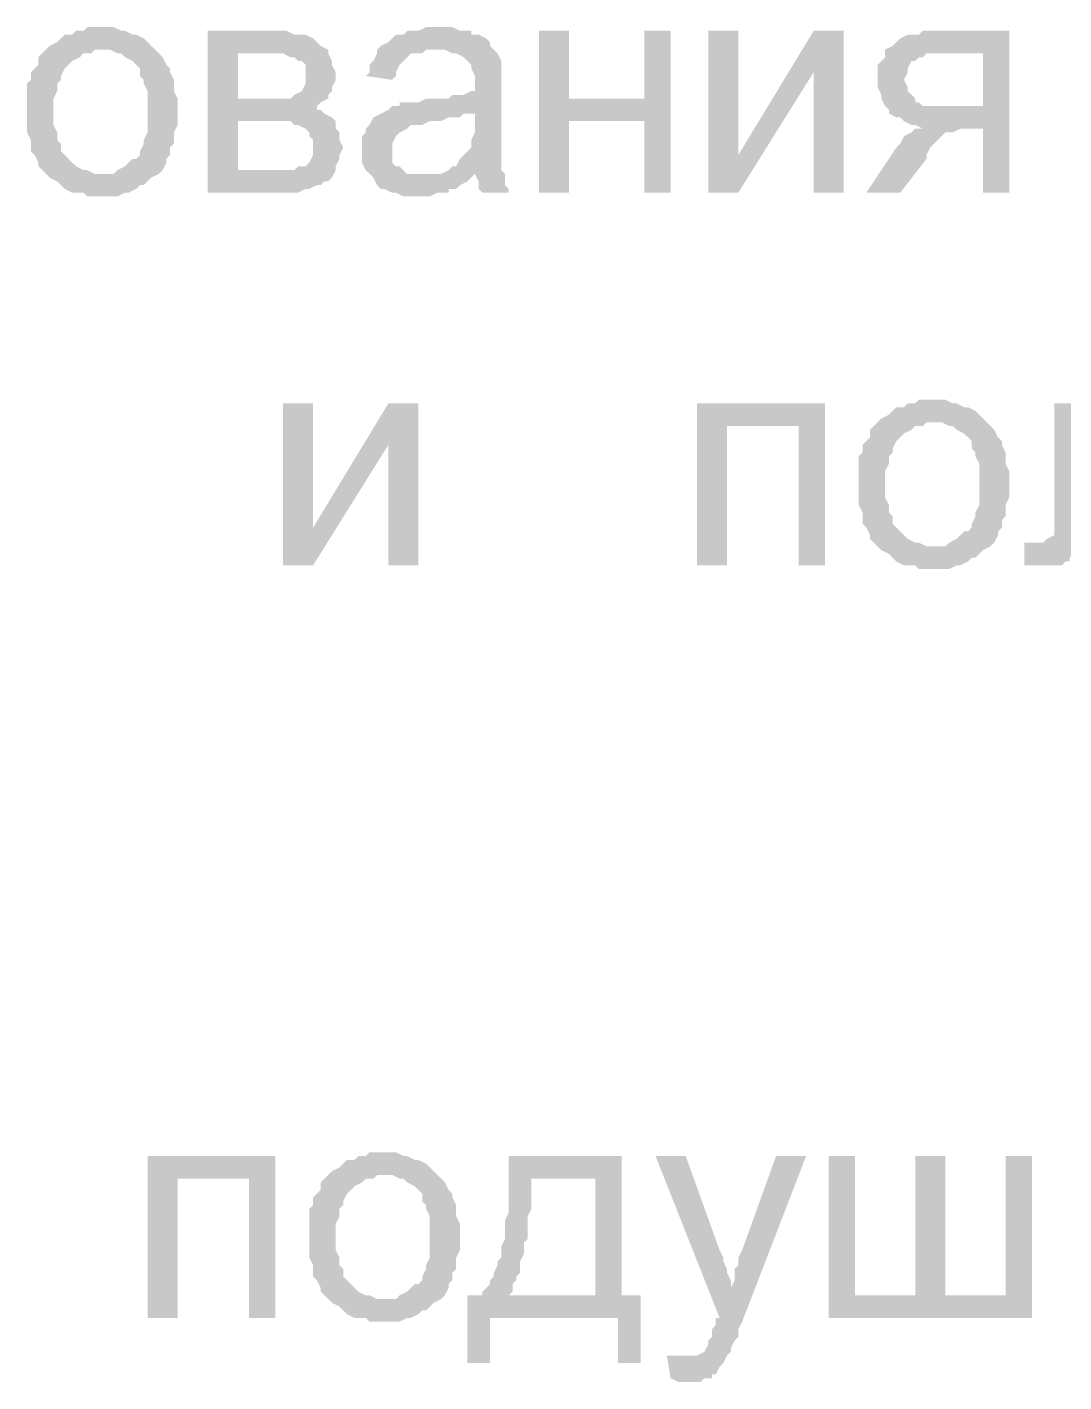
# Model space of a CAD drawing. Header units: millimetres. Extents: x -383313 to -161684, y -117025 to 99224.
# Drawn here: x -339311 to -338144, y -32438 to -30914 of the extents above; entities that cross this region are included whole.
import ezdxf

# ---------------------------------------------------------------- set-up
doc = ezdxf.new("R2010")
doc.units = ezdxf.units.MM
doc.header["$MEASUREMENT"] = 0
doc.layers.add('PDF_Solid Fills', color=7, linetype='Continuous')

# ---------------------------------------------------------------- blocks, each defined once
blk = doc.blocks.new('A$Cf5759c35')
at = {"layer": 'PDF_Solid Fills'}
for points in [[(19236.1, -12649.2), (19236.1, -12649.2), (19219.2, -12649.2), (19214.9, -12653.4), (19206.5, -12653.4), (19202.2, -12657.7), (19193.8, -12657.7), (19189.5, -12661.9), (19185.3, -12666.1), (19176.8, -12670.4), (19176.8, -12670.4), (19172.6, -12674.6), (19236.1, -12674.6), (19236.1, -12674.6), (19244.6, -12674.6), (19253, -12678.8), (19257.3, -12678.8), (19261.5, -12683.1), (19270, -12687.3), (19274.2, -12691.5), (19278.4, -12695.8), (19278.4, -12704.2), (19282.7, -12708.5), (19282.7, -12712.7), (19286.9, -12721.2), (19286.9, -12729.6), (19286.9, -12733.9), (19286.9, -12742.3), (19286.9, -12746.6), (19286.9, -12755), (19286.9, -12763.5), (19286.9, -12767.7), (19282.7, -12776.2), (19282.7, -12780.4), (19278.4, -12788.9), (19278.4, -12793.1), (19274.2, -12797.4), (19270, -12797.4), (19265.7, -12801.6), (19261.5, -12805.8), (19253, -12810.1), (19248.8, -12814.3), (19240.3, -12814.3), (19236.1, -12814.3), (19172.6, -12814.3), (19176.8, -12818.5), (19185.3, -12822.8), (19189.5, -12827), (19193.8, -12831.2), (19202.2, -12835.5), (19206.5, -12835.5), (19214.9, -12835.5), (19219.2, -12839.7), (19227.6, -12839.7), (19236.1, -12839.7), (19240.3, -12839.7), (19244.6, -12839.7), (19253, -12839.7), (19261.5, -12835.5), (19265.7, -12835.5), (19274.2, -12831.2), (19278.4, -12827), (19282.7, -12827), (19286.9, -12822.8), (19291.1, -12818.5), (19299.6, -12814.3), (19303.8, -12810.1), (19308.1, -12801.6), (19308.1, -12797.4), (19308.1, -12797.4), (19312.3, -12793.1), (19312.3, -12784.7), (19316.5, -12780.4), (19316.5, -12772), (19316.5, -12767.7), (19320.8, -12759.3), (19320.8, -12750.8), (19320.8, -12742.3), (19320.8, -12738.1), (19320.8, -12729.6), (19316.5, -12721.2), (19316.5, -12712.7), (19316.5, -12708.5), (19312.3, -12700), (19312.3, -12695.8), (19308.1, -12691.5), (19303.8, -12683.1), (19299.6, -12678.8), (19295.4, -12674.6), (19291.1, -12670.4), (19286.9, -12666.1), (19282.7, -12661.9), (19274.2, -12657.7), (19270, -12657.7), (19261.5, -12653.4), (19257.3, -12653.4), (19248.8, -12649.2), (19244.6, -12649.2)], [(19617.1, -12649.2), (19617.1, -12649.2), (19600.2, -12649.2), (19591.7, -12653.4), (19587.5, -12653.4), (19579, -12653.4), (19574.8, -12657.7), (19566.3, -12657.7), (19562.1, -12661.9), (19557.8, -12666.1), (19549.4, -12670.4), (19545.1, -12674.6), (19608.6, -12674.6), (19612.9, -12674.6), (19621.3, -12674.6), (19629.8, -12678.8), (19634, -12678.8), (19642.5, -12683.1), (19646.7, -12687.3), (19646.7, -12687.3), (19651, -12691.5), (19651, -12695.8), (19655.2, -12704.2), (19655.2, -12712.7), (19655.2, -12712.7), (19655.2, -12721.2), (19651, -12721.2), (19642.5, -12725.4), (19638.3, -12725.4), (19629.8, -12725.4), (19625.6, -12729.6), (19617.1, -12729.6), (19608.6, -12729.6), (19600.2, -12729.6), (19591.7, -12733.9), (19583.2, -12733.9), (19579, -12733.9), (19570.5, -12733.9), (19570.5, -12738.1), (19562.1, -12738.1), (19557.8, -12742.3), (19655.2, -12746.6), (19655.2, -12755), (19655.2, -12759.3), (19655.2, -12767.7), (19651, -12776.2), (19651, -12780.4), (19651, -12784.7), (19646.7, -12788.9), (19642.5, -12793.1), (19638.3, -12797.4), (19634, -12805.8), (19629.8, -12805.8), (19625.6, -12810.1), (19617.1, -12814.3), (19655.2, -12814.3), (19655.2, -12814.3), (19659.4, -12822.8), (19659.4, -12831.2), (19663.7, -12835.5), (19693.3, -12835.5), (19693.3, -12831.2), (19689.1, -12827), (19689.1, -12818.5), (19689.1, -12814.3), (19684.8, -12810.1), (19684.8, -12805.8), (19684.8, -12801.6), (19684.8, -12797.4), (19684.8, -12788.9), (19684.8, -12780.4), (19684.8, -12772), (19684.8, -12759.3), (19684.8, -12716.9), (19684.8, -12716.9), (19684.8, -12708.5), (19684.8, -12700), (19684.8, -12695.8), (19684.8, -12691.5), (19684.8, -12687.3), (19680.6, -12678.8), (19676.4, -12674.6), (19672.1, -12670.4), (19672.1, -12666.1), (19667.9, -12661.9), (19659.4, -12657.7), (19651, -12657.7), (19651, -12653.4), (19642.5, -12653.4), (19638.3, -12653.4), (19629.8, -12649.2), (19621.3, -12649.2)], [(19426.6, -12653.4), (19354.6, -12653.4), (19354.6, -12835.5), (19456.2, -12835.5), (19464.7, -12831.2), (19468.9, -12831.2), (19477.4, -12827), (19481.6, -12827), (19485.9, -12822.8), (19490.1, -12822.8), (19494.3, -12818.5), (19498.6, -12810.1), (19388.5, -12810.1), (19388.5, -12755), (19426.6, -12755), (19494.3, -12750.8), (19485.9, -12746.6), (19481.6, -12742.3), (19477.4, -12742.3), (19477.4, -12738.1), (19481.6, -12733.9), (19388.5, -12729.6), (19388.5, -12678.8), (19422.4, -12678.8), (19490.1, -12674.6), (19481.6, -12670.4), (19477.4, -12666.1), (19473.2, -12661.9), (19464.7, -12657.7), (19464.7, -12657.7), (19456.2, -12657.7), (19452, -12657.7), (19443.5, -12653.4), (19435.1, -12653.4)], [(19761, -12653.4), (19727.2, -12653.4), (19727.2, -12835.5), (19761, -12835.5), (19761, -12755), (19845.7, -12755), (19761, -12729.6)], [(19875.3, -12653.4), (19845.7, -12653.4), (19845.7, -12729.6), (19761, -12729.6), (19845.7, -12755), (19845.7, -12835.5), (19875.3, -12835.5)], [(20070.1, -12653.4), (20036.2, -12653.4), (19951.5, -12793.1), (19917.7, -12835.5), (19951.5, -12835.5), (20036.2, -12700)], [(20256.3, -12653.4), (20159, -12653.4), (20154.7, -12657.7), (20142, -12657.7), (20133.6, -12661.9), (20129.3, -12666.1), (20125.1, -12670.4), (20125.1, -12670.4), (20116.6, -12674.6), (20226.7, -12678.8), (20226.7, -12738.1), (20192.8, -12738.1), (20120.9, -12742.3), (20120.9, -12746.6), (20129.3, -12750.8), (20133.6, -12750.8), (20137.8, -12755), (20146.3, -12759.3), (20150.5, -12759.3), (20159, -12763.5), (20154.7, -12763.5), (20226.7, -12763.5), (20226.7, -12835.5), (20256.3, -12835.5)], [(19172.6, -12674.6), (19168.4, -12678.8), (19164.1, -12683.1), (19164.1, -12691.5), (19159.9, -12695.8), (19155.7, -12700), (19155.7, -12708.5), (19151.4, -12712.7), (19151.4, -12721.2), (19151.4, -12729.6), (19151.4, -12738.1), (19151.4, -12746.6), (19151.4, -12746.6), (19151.4, -12755), (19151.4, -12763.5), (19151.4, -12767.7), (19155.7, -12776.2), (19155.7, -12784.7), (19155.7, -12788.9), (19159.9, -12793.1), (19164.1, -12801.6), (19164.1, -12805.8), (19168.4, -12810.1), (19172.6, -12814.3), (19236.1, -12814.3), (19231.9, -12814.3), (19227.6, -12814.3), (19219.2, -12810.1), (19214.9, -12810.1), (19206.5, -12805.8), (19202.2, -12801.6), (19198, -12797.4), (19198, -12797.4), (19193.8, -12793.1), (19189.5, -12788.9), (19189.5, -12780.4), (19185.3, -12776.2), (19185.3, -12767.7), (19181.1, -12759.3), (19181.1, -12755), (19181.1, -12746.6), (19181.1, -12742.3), (19181.1, -12733.9), (19181.1, -12729.6), (19185.3, -12721.2), (19185.3, -12712.7), (19189.5, -12708.5), (19189.5, -12704.2), (19193.8, -12695.8), (19198, -12691.5), (19198, -12691.5), (19202.2, -12687.3), (19210.7, -12683.1), (19214.9, -12678.8), (19223.4, -12678.8), (19227.6, -12674.6), (19236.1, -12674.6)], [(19490.1, -12674.6), (19422.4, -12678.8), (19422.4, -12678.8), (19439.3, -12678.8), (19447.8, -12683.1), (19452, -12683.1), (19456.2, -12687.3), (19460.5, -12687.3), (19464.7, -12691.5), (19464.7, -12700), (19464.7, -12704.2), (19464.7, -12708.5), (19464.7, -12712.7), (19460.5, -12721.2), (19460.5, -12721.2), (19452, -12725.4), (19447.8, -12729.6), (19443.5, -12729.6), (19435.1, -12729.6), (19430.8, -12729.6), (19418.1, -12729.6), (19388.5, -12729.6), (19481.6, -12733.9), (19490.1, -12729.6), (19490.1, -12725.4), (19494.3, -12721.2), (19494.3, -12716.9), (19498.6, -12708.5), (19498.6, -12704.2), (19498.6, -12700), (19494.3, -12691.5), (19494.3, -12687.3), (19490.1, -12678.8)], [(19545.1, -12674.6), (19545.1, -12678.8), (19540.9, -12687.3), (19536.7, -12691.5), (19536.7, -12700), (19532.4, -12704.2), (19562.1, -12708.5), (19566.3, -12704.2), (19566.3, -12700), (19570.5, -12691.5), (19574.8, -12687.3), (19579, -12683.1), (19583.2, -12678.8), (19587.5, -12678.8), (19595.9, -12678.8), (19600.2, -12674.6), (19608.6, -12674.6)], [(20116.6, -12674.6), (20116.6, -12683.1), (20112.4, -12687.3), (20108.2, -12691.5), (20108.2, -12700), (20108.2, -12708.5), (20108.2, -12712.7), (20108.2, -12716.9), (20112.4, -12725.4), (20112.4, -12729.6), (20116.6, -12738.1), (20120.9, -12742.3), (20192.8, -12738.1), (20192.8, -12738.1), (20180.1, -12738.1), (20175.9, -12738.1), (20167.4, -12738.1), (20159, -12738.1), (20154.7, -12733.9), (20150.5, -12733.9), (20150.5, -12729.6), (20146.3, -12725.4), (20142, -12721.2), (20142, -12716.9), (20137.8, -12708.5), (20137.8, -12708.5), (20142, -12700), (20142, -12695.8), (20146.3, -12687.3), (20150.5, -12687.3), (20154.7, -12683.1), (20159, -12683.1), (20163.2, -12678.8), (20171.7, -12678.8), (20184.4, -12678.8), (20226.7, -12678.8)], [(19494.3, -12750.8), (19426.6, -12755), (19426.6, -12755), (19447.8, -12755), (19452, -12759.3), (19456.2, -12759.3), (19464.7, -12763.5), (19468.9, -12767.7), (19468.9, -12772), (19473.2, -12776.2), (19473.2, -12784.7), (19473.2, -12788.9), (19473.2, -12793.1), (19468.9, -12801.6), (19464.7, -12805.8), (19460.5, -12805.8), (19456.2, -12805.8), (19452, -12810.1), (19443.5, -12810.1), (19435.1, -12810.1), (19426.6, -12810.1), (19388.5, -12810.1), (19498.6, -12810.1), (19498.6, -12805.8), (19502.8, -12797.4), (19502.8, -12793.1), (19507, -12784.7), (19507, -12784.7), (19502.8, -12776.2), (19502.8, -12767.7), (19498.6, -12763.5), (19498.6, -12755)], [(19557.8, -12742.3), (19549.4, -12746.6), (19549.4, -12746.6), (19540.9, -12750.8), (19536.7, -12759.3), (19532.4, -12763.5), (19532.4, -12767.7), (19528.2, -12772), (19528.2, -12780.4), (19528.2, -12788.9), (19528.2, -12788.9), (19528.2, -12797.4), (19528.2, -12801.6), (19532.4, -12810.1), (19536.7, -12814.3), (19540.9, -12818.5), (19545.1, -12827), (19545.1, -12827), (19549.4, -12831.2), (19553.6, -12831.2), (19562.1, -12835.5), (19566.3, -12835.5), (19574.8, -12839.7), (19583.2, -12839.7), (19591.7, -12839.7), (19595.9, -12839.7), (19604.4, -12839.7), (19612.9, -12835.5), (19617.1, -12835.5), (19625.6, -12835.5), (19625.6, -12831.2), (19634, -12831.2), (19638.3, -12827), (19646.7, -12822.8), (19651, -12818.5), (19595.9, -12814.3), (19595.9, -12814.3), (19587.5, -12814.3), (19579, -12814.3), (19574.8, -12810.1), (19570.5, -12805.8), (19566.3, -12805.8), (19562.1, -12801.6), (19562.1, -12793.1), (19562.1, -12788.9), (19562.1, -12784.7), (19562.1, -12780.4), (19566.3, -12772), (19566.3, -12772), (19570.5, -12767.7), (19579, -12763.5), (19583.2, -12759.3), (19587.5, -12759.3), (19595.9, -12759.3), (19604.4, -12755), (19608.6, -12755), (19617.1, -12755), (19625.6, -12750.8), (19629.8, -12750.8), (19638.3, -12750.8), (19642.5, -12746.6), (19651, -12746.6), (19655.2, -12746.6)], [(20154.7, -12763.5), (20150.5, -12763.5), (20146.3, -12767.7), (20137.8, -12772), (20133.6, -12780.4), (20129.3, -12784.7), (20095.5, -12835.5), (20133.6, -12835.5), (20163.2, -12797.4), (20163.2, -12793.1), (20167.4, -12784.7), (20171.7, -12780.4), (20175.9, -12776.2), (20180.1, -12772), (20184.4, -12767.7), (20188.6, -12767.7), (20192.8, -12767.7), (20201.3, -12763.5), (20209.8, -12763.5), (20226.7, -12763.5)], [(19591.7, -13072.5), (19557.8, -13072.5), (19473.2, -13212.2), (19439.3, -13254.6), (19473.2, -13254.6), (19557.8, -13119.1)], [(20048.9, -13072.5), (19905, -13072.5), (19905, -13254.6), (19938.8, -13254.6), (19938.8, -13097.9), (20019.3, -13097.9)], [(20171.7, -13068.3), (20171.7, -13068.3), (20154.7, -13068.3), (20150.5, -13072.5), (20142, -13072.5), (20137.8, -13076.8), (20129.3, -13076.8), (20125.1, -13081), (20120.9, -13085.2), (20112.4, -13089.5), (20112.4, -13089.5), (20108.2, -13093.7), (20171.7, -13093.7), (20171.7, -13093.7), (20180.1, -13093.7), (20188.6, -13097.9), (20192.8, -13097.9), (20197.1, -13102.2), (20205.5, -13106.4), (20209.8, -13110.6), (20214, -13114.9), (20214, -13123.3), (20218.2, -13127.6), (20218.2, -13131.8), (20222.5, -13140.3), (20222.5, -13148.7), (20222.5, -13153), (20222.5, -13161.4), (20222.5, -13165.7), (20222.5, -13174.1), (20222.5, -13182.6), (20222.5, -13186.8), (20218.2, -13195.3), (20218.2, -13199.5), (20214, -13208), (20214, -13212.2), (20209.8, -13216.5), (20205.5, -13216.5), (20201.3, -13220.7), (20197.1, -13224.9), (20188.6, -13229.2), (20184.4, -13233.4), (20175.9, -13233.4), (20171.7, -13233.4), (20108.2, -13233.4), (20112.4, -13237.6), (20120.9, -13241.9), (20125.1, -13246.1), (20129.3, -13250.3), (20137.8, -13254.6), (20142, -13254.6), (20150.5, -13254.6), (20154.7, -13258.8), (20163.2, -13258.8), (20171.7, -13258.8), (20175.9, -13258.8), (20180.1, -13258.8), (20188.6, -13258.8), (20197.1, -13254.6), (20201.3, -13254.6), (20209.8, -13250.3), (20214, -13246.1), (20218.2, -13246.1), (20222.5, -13241.9), (20226.7, -13237.6), (20235.2, -13233.4), (20239.4, -13229.2), (20243.6, -13220.7), (20243.6, -13216.5), (20243.6, -13216.5), (20247.9, -13212.2), (20247.9, -13203.8), (20252.1, -13199.5), (20252.1, -13191.1), (20252.1, -13186.8), (20256.3, -13178.4), (20256.3, -13169.9), (20256.3, -13161.4), (20256.3, -13157.2), (20256.3, -13148.7), (20252.1, -13140.3), (20252.1, -13131.8), (20252.1, -13127.6), (20247.9, -13119.1), (20247.9, -13114.9), (20243.6, -13110.6), (20239.4, -13102.2), (20235.2, -13097.9), (20230.9, -13093.7), (20226.7, -13089.5), (20222.5, -13085.2), (20218.2, -13081), (20209.8, -13076.8), (20205.5, -13076.8), (20197.1, -13072.5), (20192.8, -13072.5), (20184.4, -13068.3), (20180.1, -13068.3)], [(20451.1, -13072.5), (20307.1, -13072.5), (20307.1, -13220.7), (20307.1, -13220.7), (20298.7, -13224.9), (20298.7, -13224.9), (20294.4, -13229.2), (20286, -13229.2), (20273.3, -13229.2), (20273.3, -13254.6), (20277.5, -13254.6), (20286, -13254.6), (20290.2, -13254.6), (20298.7, -13254.6), (20298.7, -13254.6), (20307.1, -13254.6), (20315.6, -13254.6), (20319.8, -13250.3), (20324.1, -13250.3), (20324.1, -13246.1), (20328.3, -13241.9), (20332.5, -13237.6), (20336.8, -13229.2), (20336.8, -13224.9), (20336.8, -13220.7), (20336.8, -13216.5), (20336.8, -13208), (20336.8, -13199.5), (20336.8, -13191.1), (20336.8, -13097.9), (20417.2, -13097.9)], [(20108.2, -13093.7), (20103.9, -13097.9), (20099.7, -13102.2), (20099.7, -13110.6), (20095.5, -13114.9), (20091.2, -13119.1), (20091.2, -13127.6), (20087, -13131.8), (20087, -13140.3), (20087, -13148.7), (20087, -13157.2), (20087, -13165.7), (20087, -13165.7), (20087, -13174.1), (20087, -13182.6), (20087, -13186.8), (20091.2, -13195.3), (20091.2, -13203.8), (20091.2, -13208), (20095.5, -13212.2), (20099.7, -13220.7), (20099.7, -13224.9), (20103.9, -13229.2), (20108.2, -13233.4), (20171.7, -13233.4), (20167.4, -13233.4), (20163.2, -13233.4), (20154.7, -13229.2), (20150.5, -13229.2), (20142, -13224.9), (20137.8, -13220.7), (20133.6, -13216.5), (20133.6, -13216.5), (20129.3, -13212.2), (20125.1, -13208), (20125.1, -13199.5), (20120.9, -13195.3), (20120.9, -13186.8), (20116.6, -13178.4), (20116.6, -13174.1), (20116.6, -13165.7), (20116.6, -13161.4), (20116.6, -13153), (20116.6, -13148.7), (20120.9, -13140.3), (20120.9, -13131.8), (20125.1, -13127.6), (20125.1, -13123.3), (20129.3, -13114.9), (20133.6, -13110.6), (20133.6, -13110.6), (20137.8, -13106.4), (20146.3, -13102.2), (20150.5, -13097.9), (20159, -13097.9), (20163.2, -13093.7), (20171.7, -13093.7)], [(19430.8, -13919.2), (19286.9, -13919.2), (19286.9, -14101.2), (19320.8, -14101.2), (19320.8, -13944.6), (19401.2, -13944.6)], [(19553.6, -13915), (19553.6, -13915), (19536.7, -13915), (19532.4, -13919.2), (19524, -13919.2), (19519.7, -13923.4), (19511.3, -13923.4), (19507, -13927.7), (19502.8, -13931.9), (19494.3, -13936.1), (19494.3, -13936.1), (19490.1, -13940.4), (19553.6, -13940.4), (19553.6, -13940.4), (19562.1, -13940.4), (19570.5, -13944.6), (19574.8, -13944.6), (19579, -13948.8), (19587.5, -13953.1), (19591.7, -13957.3), (19595.9, -13961.5), (19595.9, -13970), (19600.2, -13974.2), (19600.2, -13978.5), (19604.4, -13986.9), (19604.4, -13995.4), (19604.4, -13999.6), (19604.4, -14008.1), (19604.4, -14012.3), (19604.4, -14020.8), (19604.4, -14029.3), (19604.4, -14033.5), (19600.2, -14042), (19600.2, -14046.2), (19595.9, -14054.7), (19595.9, -14058.9), (19591.7, -14063.1), (19587.5, -14063.1), (19583.2, -14067.4), (19579, -14071.6), (19570.5, -14075.8), (19566.3, -14080.1), (19557.8, -14080.1), (19553.6, -14080.1), (19490.1, -14080.1), (19494.3, -14084.3), (19502.8, -14088.5), (19507, -14092.8), (19511.3, -14097), (19519.7, -14101.2), (19524, -14101.2), (19532.4, -14101.2), (19536.7, -14105.5), (19545.1, -14105.5), (19553.6, -14105.5), (19557.8, -14105.5), (19562.1, -14105.5), (19570.5, -14105.5), (19579, -14101.2), (19583.2, -14101.2), (19591.7, -14097), (19595.9, -14092.8), (19600.2, -14092.8), (19604.4, -14088.5), (19608.6, -14084.3), (19617.1, -14080.1), (19621.3, -14075.8), (19625.6, -14067.4), (19625.6, -14063.1), (19625.6, -14063.1), (19629.8, -14058.9), (19629.8, -14050.4), (19634, -14046.2), (19634, -14037.7), (19634, -14033.5), (19638.3, -14025), (19638.3, -14016.6), (19638.3, -14008.1), (19638.3, -14003.9), (19638.3, -13995.4), (19634, -13986.9), (19634, -13978.5), (19634, -13974.2), (19629.8, -13965.8), (19629.8, -13961.5), (19625.6, -13957.3), (19621.3, -13948.8), (19617.1, -13944.6), (19612.9, -13940.4), (19608.6, -13936.1), (19604.4, -13931.9), (19600.2, -13927.7), (19591.7, -13923.4), (19587.5, -13923.4), (19579, -13919.2), (19574.8, -13919.2), (19566.3, -13915), (19562.1, -13915)], [(19820.3, -13919.2), (19693.3, -13919.2), (19693.3, -13944.6), (19790.7, -13944.6), (19790.7, -14075.8), (19693.3, -14075.8), (19663.7, -14075.8), (19646.7, -14075.8), (19646.7, -14152), (19672.1, -14152), (19672.1, -14101.2), (19816.1, -14101.2), (19841.5, -14075.8), (19820.3, -14075.8)], [(19892.3, -13919.2), (19858.4, -13919.2), (19930.4, -14101.2), (19943.1, -14067.4), (19943.1, -14063.1), (19943.1, -14058.9), (19938.8, -14050.4), (19938.8, -14046.2), (19934.6, -14037.7), (19934.6, -14033.5), (19930.4, -14025)], [(20027.7, -13919.2), (19993.9, -13919.2), (19955.8, -14025), (19955.8, -14025), (19951.5, -14033.5), (19951.5, -14042), (19947.3, -14046.2), (19947.3, -14054.7), (19947.3, -14058.9), (19943.1, -14067.4), (19930.4, -14101.2), (19926.1, -14101.2), (19926.1, -14109.7), (19921.9, -14113.9), (19921.9, -14122.4), (19917.7, -14126.6), (19917.7, -14130.9), (19917.7, -14130.9), (19913.4, -14139.3), (19905, -14143.6), (19905, -14143.6), (19896.5, -14143.6), (19888, -14143.6), (19938.8, -14143.6), (19938.8, -14143.6), (19943.1, -14139.3), (19943.1, -14135.1), (19947.3, -14126.6), (19951.5, -14122.4), (19951.5, -14113.9), (19955.8, -14105.5)], [(20082.8, -13919.2), (20053.1, -13919.2), (20053.1, -14101.2), (20184.4, -14075.8), (20082.8, -14075.8)], [(20281.7, -13919.2), (20252.1, -13919.2), (20252.1, -14075.8), (20184.4, -14075.8), (20053.1, -14101.2), (20281.7, -14101.2)], [(20184.4, -13919.2), (20150.5, -13919.2), (20150.5, -14075.8), (20082.8, -14075.8), (20184.4, -14075.8)], [(19490.1, -13940.4), (19485.9, -13944.6), (19481.6, -13948.8), (19481.6, -13957.3), (19477.4, -13961.5), (19473.2, -13965.8), (19473.2, -13974.2), (19468.9, -13978.5), (19468.9, -13986.9), (19468.9, -13995.4), (19468.9, -14003.9), (19468.9, -14012.3), (19468.9, -14012.3), (19468.9, -14020.8), (19468.9, -14029.3), (19468.9, -14033.5), (19473.2, -14042), (19473.2, -14050.4), (19473.2, -14054.7), (19477.4, -14058.9), (19481.6, -14067.4), (19481.6, -14071.6), (19485.9, -14075.8), (19490.1, -14080.1), (19553.6, -14080.1), (19549.4, -14080.1), (19545.1, -14080.1), (19536.7, -14075.8), (19532.4, -14075.8), (19524, -14071.6), (19519.7, -14067.4), (19515.5, -14063.1), (19515.5, -14063.1), (19511.3, -14058.9), (19507, -14054.7), (19507, -14046.2), (19502.8, -14042), (19502.8, -14033.5), (19498.6, -14025), (19498.6, -14020.8), (19498.6, -14012.3), (19498.6, -14008.1), (19498.6, -13999.6), (19498.6, -13995.4), (19502.8, -13986.9), (19502.8, -13978.5), (19507, -13974.2), (19507, -13970), (19511.3, -13961.5), (19515.5, -13957.3), (19515.5, -13957.3), (19519.7, -13953.1), (19528.2, -13948.8), (19532.4, -13944.6), (19540.9, -13944.6), (19545.1, -13940.4), (19553.6, -13940.4)], [(19693.3, -13944.6), (19693.3, -13982.7), (19689.1, -13991.2), (19689.1, -14012.3), (19684.8, -14020.8), (19684.8, -14025), (19684.8, -14033.5), (19680.6, -14037.7), (19680.6, -14042), (19676.4, -14050.4), (19676.4, -14054.7), (19672.1, -14058.9), (19672.1, -14063.1), (19667.9, -14067.4), (19663.7, -14071.6), (19663.7, -14075.8), (19693.3, -14075.8), (19693.3, -14075.8), (19697.5, -14071.6), (19697.5, -14063.1), (19701.8, -14058.9), (19701.8, -14054.7), (19706, -14050.4), (19706, -14042), (19706, -14037.7), (19710.2, -14029.3), (19710.2, -14025), (19710.2, -14016.6), (19714.5, -14012.3), (19714.5, -14003.9), (19714.5, -13995.4), (19714.5, -13986.9), (19718.7, -13978.5), (19718.7, -13970), (19718.7, -13961.5), (19718.7, -13953.1), (19718.7, -13944.6), (19790.7, -13944.6)], [(19871.1, -14143.6), (19875.3, -14169), (19883.8, -14173.2), (19909.2, -14173.2), (19913.4, -14169), (19921.9, -14169), (19921.9, -14164.7), (19926.1, -14164.7), (19930.4, -14156.3), (19934.6, -14152), (19938.8, -14143.6), (19888, -14143.6), (19888, -14143.6), (19879.6, -14143.6)]]:
    blk.add_hatch(color=8, dxfattribs=at).paths.add_polyline_path(points)
at = {"layer": 'PDF_Solid Fills', "color": 8, "lineweight": 13}
for points in [[(19951.5, -12653.4), (19917.7, -12653.4), (19951.5, -12793.1), (19917.7, -12835.5)], [(20070.1, -12653.4), (20036.2, -12700), (20070.1, -12835.5), (20036.2, -12835.5)], [(19617.1, -12814.3), (19595.9, -12814.3), (19655.2, -12814.3), (19651, -12818.5)], [(19473.2, -13072.5), (19439.3, -13072.5), (19473.2, -13212.2), (19439.3, -13254.6)], [(19591.7, -13072.5), (19557.8, -13119.1), (19591.7, -13254.6), (19557.8, -13254.6)], [(20048.9, -13072.5), (20019.3, -13097.9), (20048.9, -13254.6), (20019.3, -13254.6)], [(19430.8, -13919.2), (19401.2, -13944.6), (19430.8, -14101.2), (19401.2, -14101.2)], [(19841.5, -14075.8), (19816.1, -14101.2), (19841.5, -14152), (19816.1, -14152)]]:
    blk.add_solid(points, dxfattribs=at)

msp = doc.modelspace()

# ---------------------------------------------------------------- block references
at = {"ltscale": 100}
msp.add_blockref('A$Cf5759c35', (-358461.97282, -18264.93104), dxfattribs=at)

doc.saveas('drawing.dxf')
